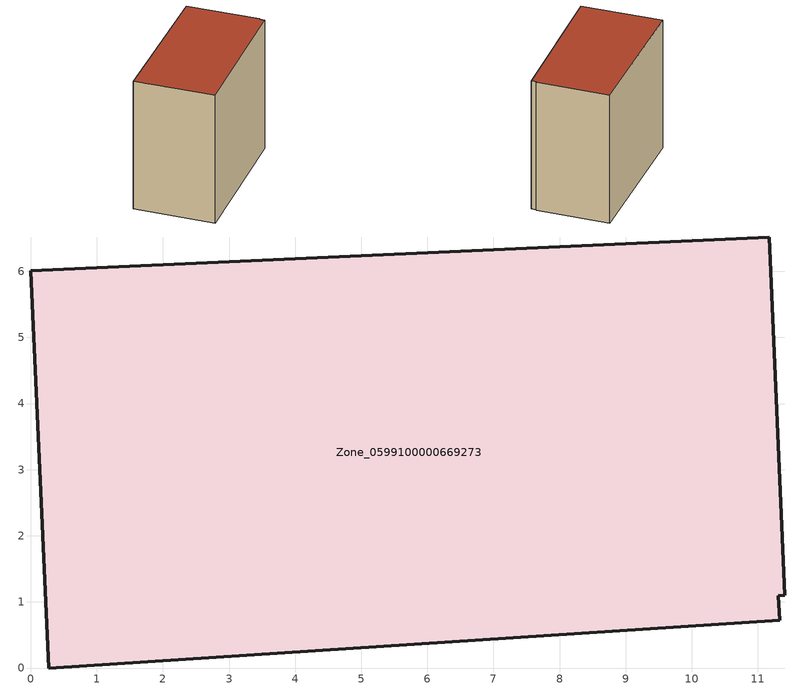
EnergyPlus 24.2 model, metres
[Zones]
Zone_0599100000669273
 floor ground (C_G): 11.41,1.1 11.3,1.09 11.33,0.72 0.27,0 0,6.01 11.17,6.52 z0
 wall outside (C_F): 11.41,1.1 11.17,6.52 0,6.01 0.27,0 11.33,0.72 11.3,1.09 11.41,1.1 z0:10.21
 roof outside (C_R): 11.3,1.09 11.41,1.1 11.17,6.52 0,6.01 0.27,0 11.33,0.72 z10.21
[BUILDING]
Pand.0599100000669273: North Axis=0; Terrain=City; Loads Convergence Tolerance Value=0.04; Temperature Convergence Tolerance Value=0.4; Solar Distribution=FullExterior; Maximum Number of Warmup Days=25; Minimum Number of Warmup Days=1
[Site:Location]
Rotterdam.The.Hague.AP_ZH_NLD Design_Conditions: Latitude=51.96; Longitude=4.45; Time Zone=1; Elevation=-4.5
[SITE:GROUNDTEMPERATURE:BUILDINGSURFACE]
18, 18, 18, 18, 18, 18, 18, 18, 18, 18, 18, 18
[MATERIAL] Thermal Absorptance=0.9; Solar Absorptance=0.7; Visible Absorptance=0.7
Name | Roughness | Thickness | Conductivity | Density | Specific Heat
G.TI.1946 | MediumSmooth | 0.15 | 1 | 540 | 1210
F.TI.1946 | Rough | 0.3 | 0.857143 | 1920 | 840
R.TI.1946 | MediumRough | 0.2 | 0.1 | 1500 | 1000
[CONSTRUCTION]
C_G: G.TI.1946
C_F: F.TI.1946
C_R: R.TI.1946
[ZONE]
Zone_0599100000669273: Type=1; Multiplier=1; Ceiling Height=Autocalculate; Volume=Autocalculate; Floor Area=autocalculate; Part of Total Floor Area=Yes
[ZONEINFILTRATION:DESIGNFLOWRATE]
Infil_Zone_0599100000669273: Zone or ZoneList or Space or SpaceList=Zone_0599100000669273; Schedule=AlwaysOn; Design Flow Rate Calculation Method=Flow/Area; Flow Rate per Floor Area=0.003; Constant Term Coefficient=1; Temperature Term Coefficient=0; Velocity Term Coefficient=0; Velocity Squared Term Coefficient=0
[HVACTEMPLATE:ZONE:IDEALLOADSAIRSYSTEM]
Zone_0599100000669273: Maximum Heating Supply Air Temperature=50; Minimum Cooling Supply Air Temperature=13; Maximum Heating Supply Air Humidity Ratio=0.0156; Minimum Cooling Supply Air Humidity Ratio=0.0077; Heating Limit=NoLimit; Cooling Limit=NoLimit; Dehumidification Control Type=ConstantSensibleHeatRatio; Cooling Sensible Heat Ratio=0.7; Dehumidification Setpoint=60; Humidification Control Type=None; Humidification Setpoint=30; Outdoor Air Method=None; Outdoor Air Flow Rate per Person=0.00944; Outdoor Air Flow Rate per Zone Floor Area=0; Outdoor Air Flow Rate per Zone=0; Demand Controlled Ventilation Type=None; Outdoor Air Economizer Type=NoEconomizer; Heat Recovery Type=None; Sensible Heat Recovery Effectiveness=0.7; Latent Heat Recovery Effectiveness=0.65
[ZONECONTROL:THERMOSTAT]
ThermostatControl_Zone_0599100000669273: Zone or ZoneList=Zone_0599100000669273; Control Type Schedule=DualSetpointControlType; Control 1=Thermostat_Zone_0599100000669273; Temperature Difference Between Cutout And Setpoint=0
[THERMOSTATSETPOINT:DUALSETPOINT]
Thermostat_Zone_0599100000669273: Heating Setpoint Temperature Schedule=HeatingSetpoint_Zone_0599100000669273; Cooling Setpoint Temperature Schedule=CoolingSetpoint_Zone_0599100000669273
[SCHEDULE:COMPACT]
HeatingSetpoint_Zone_0599100000669273: Through: 12/31, For: AllDays, Until: 24:00, 21
CoolingSetpoint_Zone_0599100000669273: Through: 12/31, For: AllDays, Until: 24:00, 24
DualSetpointControlType: Through: 12/31, For: AllDays, Until: 24:00, 4
AlwaysOn: Through: 12/31, For: AllDays, Until: 24:00, 1
